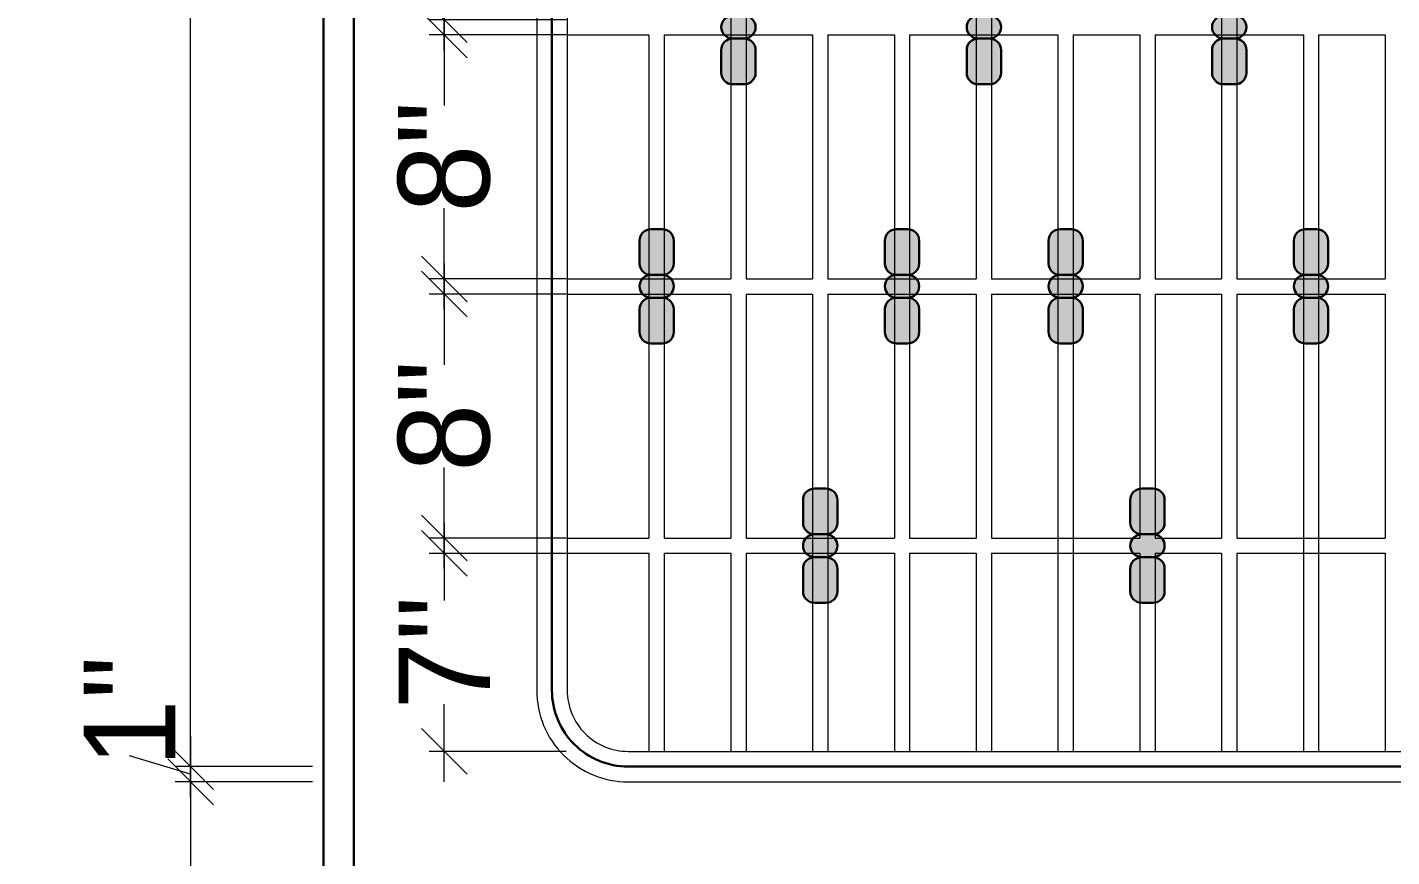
# Model space of a CAD drawing. Header units: millimetres. Extents: x 35877 to 3066687, y -650199 to -40525.
# Drawn here: x 147793.93 to 147838.66, y -180542.92 to -180515.72 of the extents above; entities that cross this region are included whole.
import ezdxf

# ---------------------------------------------------------------- set-up
doc = ezdxf.new("R2010")
doc.units = ezdxf.units.MM
doc.header["$MEASUREMENT"] = 0
doc.header["$PDMODE"] = 35
doc.linetypes.add('DASHED', pattern=[0.75, 0.5, -0.25])
doc.layers.get('Defpoints').update_dxf_attribs({"color": 220})
for name, color, linetype, lineweight in [('A8_FURNITURE', 32, 'Continuous', 30), ('Elevation 4.5', 206, 'Continuous', 5), ('FURNITURE', 32, 'Continuous', 9), ('furniture dimensions', 1, 'DASHED', 0), ('wall', 7, 'Continuous', 30)]:
    doc.layers.add(name, color=color, linetype=linetype, lineweight=lineweight)
doc.styles.add('century g', font='GOTHIC.TTF')
doc.dimstyles.new('Archana', dxfattribs={"dimtxt": 2, "dimasz": 0.75, "dimexe": 0.5, "dimexo": 0.5, "dimgap": 0, "dimtad": 0, "dimzin": 0, "dimdsep": 46, "dimlunit": 4, "dimtxsty": 'century g', "dimblk": 'OBLIQUE', "dimcen": 0, "dimdle": 1, "dimclrd": 256, "dimclre": 256, "dimclrt": 256, "dimadec": 0, "dimazin": 0, "dimtfac": 1, "dimtofl": 0, "dimtmove": 1, "dimatfit": 3, "dimfxl": 1, "dimfxlon": 1, "dimtolj": 1, "dimtzin": 0, "dimlwd": -1, "dimlwe": -1, "dimarcsym": 0})

# ---------------------------------------------------------------- blocks, each defined once
blk = doc.blocks.new('_Oblique')
at = {"layer": 'wall', "color": 0, "lineweight": -2}
blk.add_line((-0.5, -0.5), (0.5, 0.5), dxfattribs=at)
blk = doc.blocks.new('*D348')
at = {"layer": 'Defpoints', "color": 0, "linetype": 'Continuous', "lineweight": 0, "transparency": 16777216}
for p in [(147791.19, -180456.506), (147806.83, -180456.506), (147806.83, -180549.465)]:
    blk.add_point(p, dxfattribs=at)
at = {"layer": 'furniture dimensions', "color": 5, "linetype": 'Continuous', "transparency": 16777216}
for p, q in [((147791.19, -180455.506), (147791.19, -180499.117)), ((147795.19, -180456.506), (147790.69, -180456.506)), ((147791.19, -180550.465), (147791.19, -180506.853))]:
    blk.add_line(p, q, dxfattribs=at)
at = {"layer": 'furniture dimensions', "color": 5, "linetype": 'ByBlock', "transparency": 16777216}
blk.add_line((147795.19, -180549.465), (147790.69, -180549.465), dxfattribs=at)
at = {"layer": 'furniture dimensions', "color": 5, "linetype": 'Continuous', "transparency": 16777216, "xscale": 1.5, "yscale": 1.5, "zscale": 1.5}
for p, rotation in [((147791.19, -180456.506), 90), ((147791.19, -180549.465), 270)]:
    blk.add_blockref('_Oblique', p, dxfattribs=dict(at, rotation=rotation))
at = {"layer": 'furniture dimensions', "linetype": 'Continuous', "lineweight": 0, "transparency": 16777216, "insert": (147791.19, -180502.985), "char_height": 3, "attachment_point": 5, "rotation": 90, "style": 'century g'}
blk.add_mtext('\\A1;7\'-9"', dxfattribs=at)
blk = doc.blocks.new('*D350')
at = {"layer": 'Defpoints', "color": 0, "linetype": 'Continuous', "lineweight": 0, "transparency": 16777216}
for p in [(147813.63, -180465.971), (147799.281, -180539.965), (147813.846, -180539.965)]:
    blk.add_point(p, dxfattribs=at)
at = {"layer": 'furniture dimensions', "color": 5, "linetype": 'Continuous', "transparency": 16777216}
for p, q in [((147799.281, -180464.971), (147799.281, -180499.091)), ((147799.281, -180540.965), (147799.281, -180506.845)), ((147803.281, -180539.965), (147798.781, -180539.965))]:
    blk.add_line(p, q, dxfattribs=at)
at = {"layer": 'furniture dimensions', "color": 5, "linetype": 'ByBlock', "transparency": 16777216}
blk.add_line((147803.281, -180465.971), (147798.781, -180465.971), dxfattribs=at)
at = {"layer": 'furniture dimensions', "color": 5, "linetype": 'Continuous', "transparency": 16777216, "xscale": 1.5, "yscale": 1.5, "zscale": 1.5}
for p, rotation in [((147799.281, -180465.971), 90), ((147799.281, -180539.965), 270)]:
    blk.add_blockref('_Oblique', p, dxfattribs=dict(at, rotation=rotation))
at = {"layer": 'furniture dimensions', "linetype": 'Continuous', "lineweight": 0, "transparency": 16777216, "insert": (147799.281, -180502.968), "char_height": 3, "attachment_point": 5, "rotation": 90, "style": 'century g'}
blk.add_mtext('\\A1;6\'-2"', dxfattribs=at)
blk = doc.blocks.new('*D351')
at = {"layer": 'Defpoints', "color": 0, "linetype": 'Continuous', "lineweight": 0, "transparency": 16777216}
for p in [(147813.846, -180539.965), (147799.281, -180540.465), (147813.63, -180540.465)]:
    blk.add_point(p, dxfattribs=at)
at = {"layer": 'furniture dimensions', "color": 5, "linetype": 'Continuous', "transparency": 16777216}
for p, q in [((147799.281, -180538.965), (147799.281, -180541.465)), ((147799.281, -180540.215), (147797.281, -180539.615)), ((147803.281, -180540.465), (147798.781, -180540.465))]:
    blk.add_line(p, q, dxfattribs=at)
at = {"layer": 'furniture dimensions', "color": 5, "linetype": 'ByBlock', "transparency": 16777216}
blk.add_line((147803.281, -180539.965), (147798.781, -180539.965), dxfattribs=at)
at = {"layer": 'furniture dimensions', "color": 5, "linetype": 'Continuous', "transparency": 16777216, "xscale": 1.5, "yscale": 1.5, "zscale": 1.5}
for p, rotation in [((147799.281, -180539.965), 90), ((147799.281, -180540.465), 270)]:
    blk.add_blockref('_Oblique', p, dxfattribs=dict(at, rotation=rotation))
at = {"layer": 'furniture dimensions', "linetype": 'Continuous', "lineweight": 0, "transparency": 16777216, "insert": (147797.281, -180538.158), "char_height": 3, "attachment_point": 5, "rotation": 90, "style": 'century g'}
blk.add_mtext('\\A1;1"', dxfattribs=at)
blk = doc.blocks.new('*D352')
at = {"layer": 'Defpoints', "color": 0, "linetype": 'Continuous', "lineweight": 0, "transparency": 16777216}
for p in [(147813.63, -180540.465), (147799.281, -180549.465), (147812.557, -180549.465)]:
    blk.add_point(p, dxfattribs=at)
at = {"layer": 'furniture dimensions', "color": 5, "linetype": 'Continuous', "transparency": 16777216}
for p, q in [((147799.281, -180539.465), (147799.281, -180543.313)), ((147799.281, -180550.465), (147799.281, -180546.617)), ((147803.281, -180549.465), (147798.781, -180549.465))]:
    blk.add_line(p, q, dxfattribs=at)
at = {"layer": 'furniture dimensions', "color": 5, "linetype": 'ByBlock', "transparency": 16777216}
blk.add_line((147803.281, -180540.465), (147798.781, -180540.465), dxfattribs=at)
at = {"layer": 'furniture dimensions', "color": 5, "linetype": 'Continuous', "transparency": 16777216, "xscale": 1.5, "yscale": 1.5, "zscale": 1.5}
for p, rotation in [((147799.281, -180540.465), 90), ((147799.281, -180549.465), 270)]:
    blk.add_blockref('_Oblique', p, dxfattribs=dict(at, rotation=rotation))
at = {"layer": 'furniture dimensions', "linetype": 'Continuous', "lineweight": 0, "transparency": 16777216, "insert": (147799.281, -180544.965), "char_height": 3, "attachment_point": 5, "rotation": 90, "style": 'century g'}
blk.add_mtext('\\A1;9"', dxfattribs=at)
blk = doc.blocks.new('*D353')
at = {"layer": 'Defpoints', "color": 0, "linetype": 'Continuous', "lineweight": 0, "transparency": 16777216}
for p in [(147811.13, -180537.465), (147804.635, -180549.465), (147811.13, -180552.582)]:
    blk.add_point(p, dxfattribs=at)
at = {"layer": 'furniture dimensions', "color": 5, "linetype": 'Continuous', "transparency": 16777216}
for p, q in [((147811.13, -180548.582), (147811.13, -180553.082)), ((147803.635, -180552.582), (147806.269, -180552.582)), ((147812.13, -180552.582), (147809.495, -180552.582))]:
    blk.add_line(p, q, dxfattribs=at)
at = {"layer": 'furniture dimensions', "color": 5, "linetype": 'ByBlock', "transparency": 16777216}
blk.add_line((147804.635, -180549.965), (147804.635, -180553.082), dxfattribs=at)
at = {"layer": 'furniture dimensions', "color": 5, "linetype": 'Continuous', "transparency": 16777216, "xscale": 1.5, "yscale": 1.5, "zscale": 1.5, "rotation": 180}
blk.add_blockref('_Oblique', (147804.635, -180552.582), dxfattribs=at)
at = {"layer": 'furniture dimensions', "color": 5, "linetype": 'Continuous', "transparency": 16777216, "xscale": 1.5, "yscale": 1.5, "zscale": 1.5}
blk.add_blockref('_Oblique', (147811.13, -180552.582), dxfattribs=at)
at = {"layer": 'furniture dimensions', "linetype": 'Continuous', "lineweight": 0, "transparency": 16777216, "insert": (147807.882, -180552.582), "char_height": 3, "attachment_point": 5, "style": 'century g'}
blk.add_mtext('\\A1;6"', dxfattribs=at)
blk = doc.blocks.new('*D354')
at = {"layer": 'Defpoints', "color": 0, "linetype": 'Continuous', "lineweight": 0, "transparency": 16777216}
for p in [(147844.127, -180536.016), (147811.13, -180537.465), (147844.127, -180552.582)]:
    blk.add_point(p, dxfattribs=at)
at = {"layer": 'furniture dimensions', "color": 5, "linetype": 'ByBlock', "transparency": 16777216}
blk.add_line((147811.13, -180548.582), (147811.13, -180553.082), dxfattribs=at)
at = {"layer": 'furniture dimensions', "color": 5, "linetype": 'Continuous', "transparency": 16777216}
for p, q in [((147844.127, -180548.582), (147844.127, -180553.082)), ((147810.13, -180552.582), (147823.673, -180552.582)), ((147845.127, -180552.582), (147831.584, -180552.582))]:
    blk.add_line(p, q, dxfattribs=at)
at = {"layer": 'furniture dimensions', "color": 5, "linetype": 'Continuous', "transparency": 16777216, "xscale": 1.5, "yscale": 1.5, "zscale": 1.5, "rotation": 180}
blk.add_blockref('_Oblique', (147811.13, -180552.582), dxfattribs=at)
at = {"layer": 'furniture dimensions', "color": 5, "linetype": 'Continuous', "transparency": 16777216, "xscale": 1.5, "yscale": 1.5, "zscale": 1.5}
blk.add_blockref('_Oblique', (147844.127, -180552.582), dxfattribs=at)
at = {"layer": 'furniture dimensions', "linetype": 'Continuous', "lineweight": 0, "transparency": 16777216, "insert": (147827.628, -180552.582), "char_height": 3, "attachment_point": 5, "style": 'century g'}
blk.add_mtext('\\A1;2\'-9"', dxfattribs=at)
blk = doc.blocks.new('*D365')
at = {"layer": 'Defpoints', "color": 0, "linetype": 'Continuous', "lineweight": 0, "transparency": 16777216}
for p in [(147813.234, -180507.542), (147807.601, -180515.471), (147812.971, -180515.471)]:
    blk.add_point(p, dxfattribs=at)
at = {"layer": 'furniture dimensions', "color": 5, "linetype": 'Continuous', "transparency": 16777216}
for p, q in [((147807.601, -180506.542), (147807.601, -180509.823)), ((147807.601, -180516.471), (147807.601, -180513.19)), ((147811.601, -180515.471), (147807.101, -180515.471))]:
    blk.add_line(p, q, dxfattribs=at)
at = {"layer": 'furniture dimensions', "color": 5, "linetype": 'ByBlock', "transparency": 16777216}
blk.add_line((147811.601, -180507.542), (147807.101, -180507.542), dxfattribs=at)
at = {"layer": 'furniture dimensions', "color": 5, "linetype": 'Continuous', "transparency": 16777216, "xscale": 1.5, "yscale": 1.5, "zscale": 1.5}
for p, rotation in [((147807.601, -180507.542), 90), ((147807.601, -180515.471), 270)]:
    blk.add_blockref('_Oblique', p, dxfattribs=dict(at, rotation=rotation))
at = {"layer": 'furniture dimensions', "linetype": 'Continuous', "lineweight": 0, "transparency": 16777216, "insert": (147807.601, -180511.506), "char_height": 3, "attachment_point": 5, "rotation": 90, "style": 'century g'}
blk.add_mtext('\\A1;8"', dxfattribs=at)
blk = doc.blocks.new('*D366')
at = {"layer": 'Defpoints', "color": 0, "linetype": 'Continuous', "lineweight": 0, "transparency": 16777216}
for p in [(147812.971, -180515.971), (147807.601, -180523.971), (147812.971, -180523.971)]:
    blk.add_point(p, dxfattribs=at)
at = {"layer": 'furniture dimensions', "color": 5, "linetype": 'Continuous', "transparency": 16777216}
for p, q in [((147807.601, -180514.971), (147807.601, -180518.287)), ((147807.601, -180524.971), (147807.601, -180521.654)), ((147811.601, -180523.971), (147807.101, -180523.971))]:
    blk.add_line(p, q, dxfattribs=at)
at = {"layer": 'furniture dimensions', "color": 5, "linetype": 'ByBlock', "transparency": 16777216}
blk.add_line((147811.601, -180515.971), (147807.101, -180515.971), dxfattribs=at)
at = {"layer": 'furniture dimensions', "color": 5, "linetype": 'Continuous', "transparency": 16777216, "xscale": 1.5, "yscale": 1.5, "zscale": 1.5}
for p, rotation in [((147807.601, -180515.971), 90), ((147807.601, -180523.971), 270)]:
    blk.add_blockref('_Oblique', p, dxfattribs=dict(at, rotation=rotation))
at = {"layer": 'furniture dimensions', "linetype": 'Continuous', "lineweight": 0, "transparency": 16777216, "insert": (147807.601, -180519.971), "char_height": 3, "attachment_point": 5, "rotation": 90, "style": 'century g'}
blk.add_mtext('\\A1;8"', dxfattribs=at)
blk = doc.blocks.new('*D367')
at = {"layer": 'Defpoints', "color": 0, "linetype": 'Continuous', "lineweight": 0, "transparency": 16777216}
for p in [(147812.536, -180524.471), (147807.601, -180532.471), (147812.971, -180532.471)]:
    blk.add_point(p, dxfattribs=at)
at = {"layer": 'furniture dimensions', "color": 5, "linetype": 'Continuous', "transparency": 16777216}
for p, q in [((147807.601, -180523.471), (147807.601, -180526.787)), ((147807.601, -180533.471), (147807.601, -180530.154)), ((147811.601, -180532.471), (147807.101, -180532.471))]:
    blk.add_line(p, q, dxfattribs=at)
at = {"layer": 'furniture dimensions', "color": 5, "linetype": 'ByBlock', "transparency": 16777216}
blk.add_line((147811.601, -180524.471), (147807.101, -180524.471), dxfattribs=at)
at = {"layer": 'furniture dimensions', "color": 5, "linetype": 'Continuous', "transparency": 16777216, "xscale": 1.5, "yscale": 1.5, "zscale": 1.5}
for p, rotation in [((147807.601, -180524.471), 90), ((147807.601, -180532.471), 270)]:
    blk.add_blockref('_Oblique', p, dxfattribs=dict(at, rotation=rotation))
at = {"layer": 'furniture dimensions', "linetype": 'Continuous', "lineweight": 0, "transparency": 16777216, "insert": (147807.601, -180528.471), "char_height": 3, "attachment_point": 5, "rotation": 90, "style": 'century g'}
blk.add_mtext('\\A1;8"', dxfattribs=at)
blk = doc.blocks.new('*D368')
at = {"layer": 'Defpoints', "color": 0, "linetype": 'Continuous', "lineweight": 0, "transparency": 16777216}
for p in [(147813.43, -180532.974), (147807.601, -180539.465), (147814.028, -180539.465)]:
    blk.add_point(p, dxfattribs=at)
at = {"layer": 'furniture dimensions', "color": 5, "linetype": 'Continuous', "transparency": 16777216}
for p, q in [((147807.601, -180531.974), (147807.601, -180534.517)), ((147807.601, -180540.465), (147807.601, -180537.922)), ((147811.601, -180539.465), (147807.101, -180539.465))]:
    blk.add_line(p, q, dxfattribs=at)
at = {"layer": 'furniture dimensions', "color": 5, "linetype": 'ByBlock', "transparency": 16777216}
blk.add_line((147811.601, -180532.974), (147807.101, -180532.974), dxfattribs=at)
at = {"layer": 'furniture dimensions', "color": 5, "linetype": 'Continuous', "transparency": 16777216, "xscale": 1.5, "yscale": 1.5, "zscale": 1.5}
for p, rotation in [((147807.601, -180532.974), 90), ((147807.601, -180539.465), 270)]:
    blk.add_blockref('_Oblique', p, dxfattribs=dict(at, rotation=rotation))
at = {"layer": 'furniture dimensions', "linetype": 'Continuous', "lineweight": 0, "transparency": 16777216, "insert": (147807.601, -180536.219), "char_height": 3, "attachment_point": 5, "rotation": 90, "style": 'century g'}
blk.add_mtext("\\A1;7''", dxfattribs=at)

msp = doc.modelspace()

# ---------------------------------------------------------------- hatches: boundary and pattern name
at = {"layer": 'A8_FURNITURE', "lineweight": 0, "true_color": 0x939598, "transparency": 33554687}
h = msp.add_hatch(color=252, dxfattribs=at)
h.dxf.hatch_style = 1
edge = h.paths.add_edge_path()
edge.add_line((147817.057, -180517.59), (147817.432, -180517.59))
edge.add_arc((147817.432, -180517.215), 0.375, 270, 360)
edge.add_line((147817.807, -180517.215), (147817.807, -180516.465))
edge.add_arc((147817.432, -180516.465), 0.375, 360, 450)
edge.add_line((147817.432, -180516.09), (147817.057, -180516.09))
edge.add_arc((147817.057, -180516.465), 0.375, 90, 180)
edge.add_line((147816.682, -180516.465), (147816.682, -180517.215))
edge.add_arc((147817.057, -180517.215), 0.375, 180, 270)
edge = h.paths.add_edge_path()
edge.add_line((147817.057, -180516.09), (147817.432, -180516.09))
edge.add_arc((147817.432, -180515.715), 0.375, 270, 360)
edge.add_arc((147817.432, -180515.715), 0.375, 360, 450)
edge.add_line((147817.432, -180515.34), (147817.057, -180515.34))
edge.add_arc((147817.057, -180515.715), 0.375, 90, 180)
edge.add_arc((147817.057, -180515.715), 0.375, 180, 270)
edge = h.paths.add_edge_path()
edge.add_line((147817.057, -180515.34), (147817.432, -180515.34))
edge.add_arc((147817.432, -180514.965), 0.375, 270, 360)
edge.add_line((147817.807, -180514.965), (147817.807, -180514.215))
edge.add_arc((147817.432, -180514.215), 0.375, 360, 450)
edge.add_line((147817.432, -180513.84), (147817.057, -180513.84))
edge.add_arc((147817.057, -180514.215), 0.375, 90, 180)
edge.add_line((147816.682, -180514.215), (147816.682, -180514.965))
edge.add_arc((147817.057, -180514.965), 0.375, 180, 270)
h = msp.add_hatch(color=252, dxfattribs=at)
h.dxf.hatch_style = 1
edge = h.paths.add_edge_path()
edge.add_line((147825.104, -180517.59), (147825.479, -180517.59))
edge.add_arc((147825.479, -180517.215), 0.375, 270, 360)
edge.add_line((147825.854, -180517.215), (147825.854, -180516.465))
edge.add_arc((147825.479, -180516.465), 0.375, 360, 450)
edge.add_line((147825.479, -180516.09), (147825.104, -180516.09))
edge.add_arc((147825.104, -180516.465), 0.375, 90, 180)
edge.add_line((147824.729, -180516.465), (147824.729, -180517.215))
edge.add_arc((147825.104, -180517.215), 0.375, 180, 270)
edge = h.paths.add_edge_path()
edge.add_line((147825.104, -180516.09), (147825.479, -180516.09))
edge.add_arc((147825.479, -180515.715), 0.375, 270, 360)
edge.add_arc((147825.479, -180515.715), 0.375, 360, 450)
edge.add_line((147825.479, -180515.34), (147825.104, -180515.34))
edge.add_arc((147825.104, -180515.715), 0.375, 90, 180)
edge.add_arc((147825.104, -180515.715), 0.375, 180, 270)
edge = h.paths.add_edge_path()
edge.add_line((147825.104, -180515.34), (147825.479, -180515.34))
edge.add_arc((147825.479, -180514.965), 0.375, 270, 360)
edge.add_line((147825.854, -180514.965), (147825.854, -180514.215))
edge.add_arc((147825.479, -180514.215), 0.375, 360, 450)
edge.add_line((147825.479, -180513.84), (147825.104, -180513.84))
edge.add_arc((147825.104, -180514.215), 0.375, 90, 180)
edge.add_line((147824.729, -180514.215), (147824.729, -180514.965))
edge.add_arc((147825.104, -180514.965), 0.375, 180, 270)
h = msp.add_hatch(color=252, dxfattribs=at)
h.dxf.hatch_style = 1
edge = h.paths.add_edge_path()
edge.add_line((147833.15, -180517.59), (147833.525, -180517.59))
edge.add_arc((147833.525, -180517.215), 0.375, 270, 360)
edge.add_line((147833.9, -180517.215), (147833.9, -180516.465))
edge.add_arc((147833.525, -180516.465), 0.375, 360, 450)
edge.add_line((147833.525, -180516.09), (147833.15, -180516.09))
edge.add_arc((147833.15, -180516.465), 0.375, 90, 180)
edge.add_line((147832.775, -180516.465), (147832.775, -180517.215))
edge.add_arc((147833.15, -180517.215), 0.375, 180, 270)
edge = h.paths.add_edge_path()
edge.add_line((147833.15, -180516.09), (147833.525, -180516.09))
edge.add_arc((147833.525, -180515.715), 0.375, 270, 360)
edge.add_arc((147833.525, -180515.715), 0.375, 360, 450)
edge.add_line((147833.525, -180515.34), (147833.15, -180515.34))
edge.add_arc((147833.15, -180515.715), 0.375, 90, 180)
edge.add_arc((147833.15, -180515.715), 0.375, 180, 270)
edge = h.paths.add_edge_path()
edge.add_line((147833.15, -180515.34), (147833.525, -180515.34))
edge.add_arc((147833.525, -180514.965), 0.375, 270, 360)
edge.add_line((147833.9, -180514.965), (147833.9, -180514.215))
edge.add_arc((147833.525, -180514.215), 0.375, 360, 450)
edge.add_line((147833.525, -180513.84), (147833.15, -180513.84))
edge.add_arc((147833.15, -180514.215), 0.375, 90, 180)
edge.add_line((147832.775, -180514.215), (147832.775, -180514.965))
edge.add_arc((147833.15, -180514.965), 0.375, 180, 270)
h = msp.add_hatch(color=252, dxfattribs=at)
h.dxf.hatch_style = 1
edge = h.paths.add_edge_path()
edge.add_line((147814.375, -180526.09), (147814.75, -180526.09))
edge.add_arc((147814.75, -180525.715), 0.375, 270, 360)
edge.add_line((147815.125, -180525.715), (147815.125, -180524.965))
edge.add_arc((147814.75, -180524.965), 0.375, 360, 450)
edge.add_line((147814.75, -180524.59), (147814.375, -180524.59))
edge.add_arc((147814.375, -180524.965), 0.375, 90, 180)
edge.add_line((147814, -180524.965), (147814, -180525.715))
edge.add_arc((147814.375, -180525.715), 0.375, 180, 270)
edge = h.paths.add_edge_path()
edge.add_line((147814.375, -180524.59), (147814.75, -180524.59))
edge.add_arc((147814.75, -180524.215), 0.375, 270, 360)
edge.add_arc((147814.75, -180524.215), 0.375, 360, 450)
edge.add_line((147814.75, -180523.84), (147814.375, -180523.84))
edge.add_arc((147814.375, -180524.215), 0.375, 90, 180)
edge.add_arc((147814.375, -180524.215), 0.375, 180, 270)
edge = h.paths.add_edge_path()
edge.add_line((147814.375, -180523.84), (147814.75, -180523.84))
edge.add_arc((147814.75, -180523.465), 0.375, 270, 360)
edge.add_line((147815.125, -180523.465), (147815.125, -180522.715))
edge.add_arc((147814.75, -180522.715), 0.375, 360, 450)
edge.add_line((147814.75, -180522.34), (147814.375, -180522.34))
edge.add_arc((147814.375, -180522.715), 0.375, 90, 180)
edge.add_line((147814, -180522.715), (147814, -180523.465))
edge.add_arc((147814.375, -180523.465), 0.375, 180, 270)
h = msp.add_hatch(color=252, dxfattribs=at)
h.dxf.hatch_style = 1
edge = h.paths.add_edge_path()
edge.add_line((147822.422, -180526.09), (147822.797, -180526.09))
edge.add_arc((147822.797, -180525.715), 0.375, 270, 360)
edge.add_line((147823.172, -180525.715), (147823.172, -180524.965))
edge.add_arc((147822.797, -180524.965), 0.375, 360, 450)
edge.add_line((147822.797, -180524.59), (147822.422, -180524.59))
edge.add_arc((147822.422, -180524.965), 0.375, 90, 180)
edge.add_line((147822.047, -180524.965), (147822.047, -180525.715))
edge.add_arc((147822.422, -180525.715), 0.375, 180, 270)
edge = h.paths.add_edge_path()
edge.add_line((147822.422, -180524.59), (147822.797, -180524.59))
edge.add_arc((147822.797, -180524.215), 0.375, 270, 360)
edge.add_arc((147822.797, -180524.215), 0.375, 360, 450)
edge.add_line((147822.797, -180523.84), (147822.422, -180523.84))
edge.add_arc((147822.422, -180524.215), 0.375, 90, 180)
edge.add_arc((147822.422, -180524.215), 0.375, 180, 270)
edge = h.paths.add_edge_path()
edge.add_line((147822.422, -180523.84), (147822.797, -180523.84))
edge.add_arc((147822.797, -180523.465), 0.375, 270, 360)
edge.add_line((147823.172, -180523.465), (147823.172, -180522.715))
edge.add_arc((147822.797, -180522.715), 0.375, 360, 450)
edge.add_line((147822.797, -180522.34), (147822.422, -180522.34))
edge.add_arc((147822.422, -180522.715), 0.375, 90, 180)
edge.add_line((147822.047, -180522.715), (147822.047, -180523.465))
edge.add_arc((147822.422, -180523.465), 0.375, 180, 270)
h = msp.add_hatch(color=252, dxfattribs=at)
h.dxf.hatch_style = 1
edge = h.paths.add_edge_path()
edge.add_line((147827.786, -180526.09), (147828.161, -180526.09))
edge.add_arc((147828.161, -180525.715), 0.375, 270, 360)
edge.add_line((147828.536, -180525.715), (147828.536, -180524.965))
edge.add_arc((147828.161, -180524.965), 0.375, 360, 450)
edge.add_line((147828.161, -180524.59), (147827.786, -180524.59))
edge.add_arc((147827.786, -180524.965), 0.375, 90, 180)
edge.add_line((147827.411, -180524.965), (147827.411, -180525.715))
edge.add_arc((147827.786, -180525.715), 0.375, 180, 270)
edge = h.paths.add_edge_path()
edge.add_line((147827.786, -180524.59), (147828.161, -180524.59))
edge.add_arc((147828.161, -180524.215), 0.375, 270, 360)
edge.add_arc((147828.161, -180524.215), 0.375, 360, 450)
edge.add_line((147828.161, -180523.84), (147827.786, -180523.84))
edge.add_arc((147827.786, -180524.215), 0.375, 90, 180)
edge.add_arc((147827.786, -180524.215), 0.375, 180, 270)
edge = h.paths.add_edge_path()
edge.add_line((147827.786, -180523.84), (147828.161, -180523.84))
edge.add_arc((147828.161, -180523.465), 0.375, 270, 360)
edge.add_line((147828.536, -180523.465), (147828.536, -180522.715))
edge.add_arc((147828.161, -180522.715), 0.375, 360, 450)
edge.add_line((147828.161, -180522.34), (147827.786, -180522.34))
edge.add_arc((147827.786, -180522.715), 0.375, 90, 180)
edge.add_line((147827.411, -180522.715), (147827.411, -180523.465))
edge.add_arc((147827.786, -180523.465), 0.375, 180, 270)
h = msp.add_hatch(color=252, dxfattribs=at)
h.dxf.hatch_style = 1
edge = h.paths.add_edge_path()
edge.add_line((147835.832, -180526.09), (147836.207, -180526.09))
edge.add_arc((147836.207, -180525.715), 0.375, 270, 360)
edge.add_line((147836.582, -180525.715), (147836.582, -180524.965))
edge.add_arc((147836.207, -180524.965), 0.375, 360, 450)
edge.add_line((147836.207, -180524.59), (147835.832, -180524.59))
edge.add_arc((147835.832, -180524.965), 0.375, 90, 180)
edge.add_line((147835.457, -180524.965), (147835.457, -180525.715))
edge.add_arc((147835.832, -180525.715), 0.375, 180, 270)
edge = h.paths.add_edge_path()
edge.add_line((147835.832, -180524.59), (147836.207, -180524.59))
edge.add_arc((147836.207, -180524.215), 0.375, 270, 360)
edge.add_arc((147836.207, -180524.215), 0.375, 360, 450)
edge.add_line((147836.207, -180523.84), (147835.832, -180523.84))
edge.add_arc((147835.832, -180524.215), 0.375, 90, 180)
edge.add_arc((147835.832, -180524.215), 0.375, 180, 270)
edge = h.paths.add_edge_path()
edge.add_line((147835.832, -180523.84), (147836.207, -180523.84))
edge.add_arc((147836.207, -180523.465), 0.375, 270, 360)
edge.add_line((147836.582, -180523.465), (147836.582, -180522.715))
edge.add_arc((147836.207, -180522.715), 0.375, 360, 450)
edge.add_line((147836.207, -180522.34), (147835.832, -180522.34))
edge.add_arc((147835.832, -180522.715), 0.375, 90, 180)
edge.add_line((147835.457, -180522.715), (147835.457, -180523.465))
edge.add_arc((147835.832, -180523.465), 0.375, 180, 270)
h = msp.add_hatch(color=252, dxfattribs=at)
h.dxf.hatch_style = 1
edge = h.paths.add_edge_path()
edge.add_line((147819.739, -180530.846), (147820.114, -180530.846))
edge.add_arc((147820.114, -180531.221), 0.375, 0, 90, ccw=False)
edge.add_line((147820.489, -180531.221), (147820.489, -180531.971))
edge.add_arc((147820.114, -180531.971), 0.375, -90, 0, ccw=False)
edge.add_line((147820.114, -180532.346), (147819.739, -180532.346))
edge.add_arc((147819.739, -180531.971), 0.375, 180, 270, ccw=False)
edge.add_line((147819.364, -180531.971), (147819.364, -180531.221))
edge.add_arc((147819.739, -180531.221), 0.375, 90, 180, ccw=False)
edge = h.paths.add_edge_path()
edge.add_line((147819.739, -180532.346), (147820.114, -180532.346))
edge.add_arc((147820.114, -180532.721), 0.375, 0, 90, ccw=False)
edge.add_arc((147820.114, -180532.721), 0.375, -90, 0, ccw=False)
edge.add_line((147820.114, -180533.096), (147819.739, -180533.096))
edge.add_arc((147819.739, -180532.721), 0.375, 180, 270, ccw=False)
edge.add_arc((147819.739, -180532.721), 0.375, 90, 180, ccw=False)
edge = h.paths.add_edge_path()
edge.add_line((147819.739, -180533.096), (147820.114, -180533.096))
edge.add_arc((147820.114, -180533.471), 0.375, 0, 90, ccw=False)
edge.add_line((147820.489, -180533.471), (147820.489, -180534.221))
edge.add_arc((147820.114, -180534.221), 0.375, -90, 0, ccw=False)
edge.add_line((147820.114, -180534.596), (147819.739, -180534.596))
edge.add_arc((147819.739, -180534.221), 0.375, 180, 270, ccw=False)
edge.add_line((147819.364, -180534.221), (147819.364, -180533.471))
edge.add_arc((147819.739, -180533.471), 0.375, 90, 180, ccw=False)
h = msp.add_hatch(color=252, dxfattribs=at)
h.dxf.hatch_style = 1
edge = h.paths.add_edge_path()
edge.add_line((147830.468, -180530.846), (147830.843, -180530.846))
edge.add_arc((147830.843, -180531.221), 0.375, 0, 90, ccw=False)
edge.add_line((147831.218, -180531.221), (147831.218, -180531.971))
edge.add_arc((147830.843, -180531.971), 0.375, -90, 0, ccw=False)
edge.add_line((147830.843, -180532.346), (147830.468, -180532.346))
edge.add_arc((147830.468, -180531.971), 0.375, 180, 270, ccw=False)
edge.add_line((147830.093, -180531.971), (147830.093, -180531.221))
edge.add_arc((147830.468, -180531.221), 0.375, 90, 180, ccw=False)
edge = h.paths.add_edge_path()
edge.add_line((147830.468, -180532.346), (147830.843, -180532.346))
edge.add_arc((147830.843, -180532.721), 0.375, 0, 90, ccw=False)
edge.add_arc((147830.843, -180532.721), 0.375, -90, 0, ccw=False)
edge.add_line((147830.843, -180533.096), (147830.468, -180533.096))
edge.add_arc((147830.468, -180532.721), 0.375, 180, 270, ccw=False)
edge.add_arc((147830.468, -180532.721), 0.375, 90, 180, ccw=False)
edge = h.paths.add_edge_path()
edge.add_line((147830.468, -180533.096), (147830.843, -180533.096))
edge.add_arc((147830.843, -180533.471), 0.375, 0, 90, ccw=False)
edge.add_line((147831.218, -180533.471), (147831.218, -180534.221))
edge.add_arc((147830.843, -180534.221), 0.375, -90, 0, ccw=False)
edge.add_line((147830.843, -180534.596), (147830.468, -180534.596))
edge.add_arc((147830.468, -180534.221), 0.375, 180, 270, ccw=False)
edge.add_line((147830.093, -180534.221), (147830.093, -180533.471))
edge.add_arc((147830.468, -180533.471), 0.375, 90, 180, ccw=False)

# ---------------------------------------------------------------- linework, layer by layer
at = {"layer": 'A8_FURNITURE', "color": 18, "lineweight": 0, "true_color": 0x000000, "transparency": 33554687}
for p, q in [((147816.994, -180507.471), (147816.994, -180523.971)), ((147817.494, -180507.471), (147817.494, -180523.971)), ((147825.04, -180507.471), (147825.04, -180523.971)), ((147825.54, -180507.471), (147825.54, -180523.971)), ((147833.087, -180507.471), (147833.087, -180523.971)), ((147833.587, -180507.471), (147833.587, -180523.971)), ((147811.63, -180515.971), (147814.312, -180515.971)), ((147814.312, -180515.971), (147814.312, -180532.471)), ((147814.812, -180515.971), (147819.676, -180515.971)), ((147814.812, -180515.971), (147814.812, -180532.471)), ((147819.676, -180515.971), (147819.676, -180523.971)), ((147820.176, -180515.971), (147820.176, -180523.971)), ((147820.176, -180515.971), (147822.358, -180515.971)), ((147822.358, -180515.971), (147822.358, -180532.471)), ((147822.858, -180515.971), (147827.722, -180515.971)), ((147822.858, -180515.971), (147822.858, -180532.471)), ((147827.722, -180515.971), (147827.722, -180539.465)), ((147828.222, -180515.971), (147830.405, -180515.971)), ((147828.222, -180515.971), (147828.222, -180539.465)), ((147830.405, -180515.971), (147830.405, -180523.971)), ((147830.905, -180515.971), (147835.769, -180515.971)), ((147830.905, -180515.971), (147830.905, -180523.971)), ((147835.769, -180515.971), (147835.769, -180539.465)), ((147836.269, -180515.971), (147838.451, -180515.971)), ((147836.269, -180515.971), (147836.269, -180539.465)), ((147838.451, -180515.971), (147838.451, -180523.971)), ((147811.63, -180523.971), (147816.994, -180523.971)), ((147817.494, -180523.971), (147819.676, -180523.971)), ((147820.176, -180523.971), (147825.04, -180523.971)), ((147825.54, -180523.971), (147830.405, -180523.971)), ((147830.905, -180523.971), (147833.087, -180523.971)), ((147833.587, -180523.971), (147838.451, -180523.971)), ((147811.63, -180524.471), (147816.994, -180524.471)), ((147816.994, -180524.471), (147816.994, -180532.471)), ((147817.494, -180524.471), (147817.494, -180532.471)), ((147817.494, -180524.471), (147819.676, -180524.471)), ((147819.676, -180524.471), (147819.676, -180539.465)), ((147820.176, -180524.471), (147825.04, -180524.471)), ((147820.176, -180524.471), (147820.176, -180539.465)), ((147825.04, -180524.471), (147825.04, -180532.471)), ((147825.54, -180524.471), (147830.405, -180524.471)), ((147825.54, -180524.471), (147825.54, -180532.471)), ((147830.405, -180524.471), (147830.405, -180532.471)), ((147830.905, -180524.471), (147830.905, -180532.471)), ((147830.905, -180524.471), (147833.087, -180524.471)), ((147833.087, -180524.471), (147833.087, -180532.471)), ((147833.587, -180524.471), (147838.451, -180524.471)), ((147833.587, -180524.471), (147833.587, -180532.471)), ((147838.451, -180524.471), (147838.451, -180532.471)), ((147811.63, -180532.471), (147814.312, -180532.471)), ((147814.812, -180532.471), (147816.994, -180532.471)), ((147817.494, -180532.471), (147822.358, -180532.471)), ((147822.858, -180532.471), (147825.04, -180532.471)), ((147825.54, -180532.471), (147830.405, -180532.471)), ((147830.905, -180532.471), (147833.087, -180532.471)), ((147833.587, -180532.471), (147838.451, -180532.471)), ((147811.63, -180532.971), (147814.312, -180532.971)), ((147814.312, -180532.971), (147814.312, -180539.465)), ((147814.812, -180532.971), (147816.994, -180532.971)), ((147814.812, -180532.971), (147814.812, -180539.465)), ((147816.994, -180532.971), (147816.994, -180539.465)), ((147817.494, -180532.971), (147822.358, -180532.971)), ((147817.494, -180532.971), (147817.494, -180539.465)), ((147822.358, -180532.971), (147822.358, -180539.465)), ((147822.858, -180532.971), (147825.04, -180532.971)), ((147822.858, -180532.971), (147822.858, -180539.465)), ((147825.04, -180532.971), (147825.04, -180539.465)), ((147825.54, -180532.971), (147830.405, -180532.971)), ((147825.54, -180532.971), (147825.54, -180539.465)), ((147830.405, -180532.971), (147830.405, -180539.465)), ((147830.905, -180532.971), (147833.087, -180532.971)), ((147830.905, -180532.971), (147830.905, -180539.465)), ((147833.087, -180532.971), (147833.087, -180539.465)), ((147833.587, -180532.971), (147838.451, -180532.971)), ((147833.587, -180532.971), (147833.587, -180539.465)), ((147838.451, -180532.971), (147838.451, -180539.465))]:
    msp.add_line(p, q, dxfattribs=at)
msp.add_lwpolyline([(147843.627, -180495.366), (147843.627, -180468.471, 0.414214), (147841.627, -180466.471), (147813.63, -180466.471, 0.414214), (147811.63, -180468.471), (147811.63, -180537.465, 0.414214), (147813.63, -180539.465), (147841.627, -180539.465, 0.414214), (147843.627, -180537.465), (147843.627, -180534.566)], format="xyb", dxfattribs=at)
at = {"layer": 'A8_FURNITURE', "color": 18, "lineweight": 30, "true_color": 0x000000, "transparency": 33554687}
for points in [[(147817.057, -180516.09), (147817.432, -180516.09, 0.414214), (147817.807, -180515.715), (147817.807, -180515.715, 0.414214), (147817.432, -180515.34), (147817.057, -180515.34, 0.414214), (147816.682, -180515.715), (147816.682, -180515.715, 0.414214)], [(147825.104, -180516.09), (147825.479, -180516.09, 0.414214), (147825.854, -180515.715), (147825.854, -180515.715, 0.414214), (147825.479, -180515.34), (147825.104, -180515.34, 0.414214), (147824.729, -180515.715), (147824.729, -180515.715, 0.414214)], [(147833.15, -180516.09), (147833.525, -180516.09, 0.414214), (147833.9, -180515.715), (147833.9, -180515.715, 0.414214), (147833.525, -180515.34), (147833.15, -180515.34, 0.414214), (147832.775, -180515.715), (147832.775, -180515.715, 0.414214)], [(147817.057, -180517.59), (147817.432, -180517.59, 0.414214), (147817.807, -180517.215), (147817.807, -180516.465, 0.414214), (147817.432, -180516.09), (147817.057, -180516.09, 0.414214), (147816.682, -180516.465), (147816.682, -180517.215, 0.414214)], [(147825.104, -180517.59), (147825.479, -180517.59, 0.414214), (147825.854, -180517.215), (147825.854, -180516.465, 0.414214), (147825.479, -180516.09), (147825.104, -180516.09, 0.414214), (147824.729, -180516.465), (147824.729, -180517.215, 0.414214)], [(147833.15, -180517.59), (147833.525, -180517.59, 0.414214), (147833.9, -180517.215), (147833.9, -180516.465, 0.414214), (147833.525, -180516.09), (147833.15, -180516.09, 0.414214), (147832.775, -180516.465), (147832.775, -180517.215, 0.414214)], [(147814.375, -180523.84), (147814.75, -180523.84, 0.414214), (147815.125, -180523.465), (147815.125, -180522.715, 0.414214), (147814.75, -180522.34), (147814.375, -180522.34, 0.414214), (147814, -180522.715), (147814, -180523.465, 0.414214)], [(147822.422, -180523.84), (147822.797, -180523.84, 0.414214), (147823.172, -180523.465), (147823.172, -180522.715, 0.414214), (147822.797, -180522.34), (147822.422, -180522.34, 0.414214), (147822.047, -180522.715), (147822.047, -180523.465, 0.414214)], [(147827.786, -180523.84), (147828.161, -180523.84, 0.414214), (147828.536, -180523.465), (147828.536, -180522.715, 0.414214), (147828.161, -180522.34), (147827.786, -180522.34, 0.414214), (147827.411, -180522.715), (147827.411, -180523.465, 0.414214)], [(147835.832, -180523.84), (147836.207, -180523.84, 0.414214), (147836.582, -180523.465), (147836.582, -180522.715, 0.414214), (147836.207, -180522.34), (147835.832, -180522.34, 0.414214), (147835.457, -180522.715), (147835.457, -180523.465, 0.414214)], [(147814.375, -180524.59), (147814.75, -180524.59, 0.414214), (147815.125, -180524.215), (147815.125, -180524.215, 0.414214), (147814.75, -180523.84), (147814.375, -180523.84, 0.414214), (147814, -180524.215), (147814, -180524.215, 0.414214)], [(147822.422, -180524.59), (147822.797, -180524.59, 0.414214), (147823.172, -180524.215), (147823.172, -180524.215, 0.414214), (147822.797, -180523.84), (147822.422, -180523.84, 0.414214), (147822.047, -180524.215), (147822.047, -180524.215, 0.414214)], [(147827.786, -180524.59), (147828.161, -180524.59, 0.414214), (147828.536, -180524.215), (147828.536, -180524.215, 0.414214), (147828.161, -180523.84), (147827.786, -180523.84, 0.414214), (147827.411, -180524.215), (147827.411, -180524.215, 0.414214)], [(147835.832, -180524.59), (147836.207, -180524.59, 0.414214), (147836.582, -180524.215), (147836.582, -180524.215, 0.414214), (147836.207, -180523.84), (147835.832, -180523.84, 0.414214), (147835.457, -180524.215), (147835.457, -180524.215, 0.414214)], [(147814.375, -180526.09), (147814.75, -180526.09, 0.414214), (147815.125, -180525.715), (147815.125, -180524.965, 0.414214), (147814.75, -180524.59), (147814.375, -180524.59, 0.414214), (147814, -180524.965), (147814, -180525.715, 0.414214)], [(147822.422, -180526.09), (147822.797, -180526.09, 0.414214), (147823.172, -180525.715), (147823.172, -180524.965, 0.414214), (147822.797, -180524.59), (147822.422, -180524.59, 0.414214), (147822.047, -180524.965), (147822.047, -180525.715, 0.414214)], [(147827.786, -180526.09), (147828.161, -180526.09, 0.414214), (147828.536, -180525.715), (147828.536, -180524.965, 0.414214), (147828.161, -180524.59), (147827.786, -180524.59, 0.414214), (147827.411, -180524.965), (147827.411, -180525.715, 0.414214)], [(147835.832, -180526.09), (147836.207, -180526.09, 0.414214), (147836.582, -180525.715), (147836.582, -180524.965, 0.414214), (147836.207, -180524.59), (147835.832, -180524.59, 0.414214), (147835.457, -180524.965), (147835.457, -180525.715, 0.414214)], [(147819.739, -180530.846), (147820.114, -180530.846, -0.414214), (147820.489, -180531.221), (147820.489, -180531.971, -0.414214), (147820.114, -180532.346), (147819.739, -180532.346, -0.414214), (147819.364, -180531.971), (147819.364, -180531.221, -0.414214)], [(147830.468, -180530.846), (147830.843, -180530.846, -0.414214), (147831.218, -180531.221), (147831.218, -180531.971, -0.414214), (147830.843, -180532.346), (147830.468, -180532.346, -0.414214), (147830.093, -180531.971), (147830.093, -180531.221, -0.414214)], [(147819.739, -180532.346), (147820.114, -180532.346, -0.414214), (147820.489, -180532.721), (147820.489, -180532.721, -0.414214), (147820.114, -180533.096), (147819.739, -180533.096, -0.414214), (147819.364, -180532.721), (147819.364, -180532.721, -0.414214)], [(147830.468, -180532.346), (147830.843, -180532.346, -0.414214), (147831.218, -180532.721), (147831.218, -180532.721, -0.414214), (147830.843, -180533.096), (147830.468, -180533.096, -0.414214), (147830.093, -180532.721), (147830.093, -180532.721, -0.414214)], [(147819.739, -180533.096), (147820.114, -180533.096, -0.414214), (147820.489, -180533.471), (147820.489, -180534.221, -0.414214), (147820.114, -180534.596), (147819.739, -180534.596, -0.414214), (147819.364, -180534.221), (147819.364, -180533.471, -0.414214)], [(147830.468, -180533.096), (147830.843, -180533.096, -0.414214), (147831.218, -180533.471), (147831.218, -180534.221, -0.414214), (147830.843, -180534.596), (147830.468, -180534.596, -0.414214), (147830.093, -180534.221), (147830.093, -180533.471, -0.414214)]]:
    msp.add_lwpolyline(points, format="xyb", close=True, dxfattribs=at)
at = {"layer": 'Elevation 4.5', "color": 18, "lineweight": 30, "true_color": 0x000000, "transparency": 33554687}
msp.add_lwpolyline([(147851.619, -180456.506), (147803.627, -180456.506), (147803.635, -180549.465), (147851.627, -180549.465)], close=True, dxfattribs=at)
at = {"layer": 'FURNITURE', "lineweight": 30, "transparency": 33554687}
msp.add_lwpolyline([(147850.627, -180549.465), (147850.619, -180457.506), (147804.627, -180457.506), (147804.635, -180549.465)], dxfattribs=at)
at = {"layer": 'FURNITURE', "lineweight": 9, "transparency": 33554687}
msp.add_lwpolyline([(147844.627, -180495.366), (147844.627, -180468.471, 0.414214), (147841.627, -180465.471), (147813.63, -180465.471, 0.414214), (147810.63, -180468.471), (147810.63, -180537.465, 0.414214), (147813.63, -180540.465), (147841.627, -180540.465, 0.414214), (147844.627, -180537.465), (147844.627, -180534.566)], format="xyb", dxfattribs=at)
at = {"layer": 'FURNITURE', "lineweight": 30, "transparency": 33554687}
msp.add_lwpolyline([(147844.127, -180495.366), (147844.127, -180468.471, 0.414214), (147841.627, -180465.971), (147813.63, -180465.971, 0.414214), (147811.13, -180468.471), (147811.13, -180537.465, 0.414214), (147813.63, -180539.965), (147841.627, -180539.965, 0.414214), (147844.127, -180537.465), (147844.127, -180534.566)], format="xyb", dxfattribs=at)

# ---------------------------------------------------------------- dimensions: what is measured, and where the dimension line sits
at = {"layer": 'furniture dimensions', "color": 5, "linetype": 'Continuous', "lineweight": 0, "transparency": 33554687}
for base, p1, p2, picture, middle in [((147791.19, -180456.506), (147806.83, -180549.465), (147806.83, -180456.506), '*D348', (147791.19, -180502.985)), ((147799.281, -180539.965), (147813.63, -180465.971), (147813.846, -180539.965), '*D350', (147799.281, -180502.968)), ((147807.601, -180515.471), (147813.234, -180507.542), (147812.971, -180515.471), '*D365', (147807.601, -180511.506)), ((147807.601, -180523.971), (147812.971, -180515.971), (147812.971, -180523.971), '*D366', (147807.601, -180519.971)), ((147807.601, -180532.471), (147812.536, -180524.471), (147812.971, -180532.471), '*D367', (147807.601, -180528.471)), ((147799.281199032, -180540.464834361), (147813.845876096, -180539.96483436), (147813.629536145, -180540.46483436), '*D351', (147797.281199032, -180539.61483436)), ((147799.281, -180549.465), (147813.63, -180540.465), (147812.557, -180549.465), '*D352', (147799.281, -180544.965))]:
    dim = msp.add_linear_dim(base=base, p1=p1, p2=p2, angle=90, dimstyle='Archana', override={"dimtxt": 3, "dimasz": 1.5, "dimdec": 0, "dimclrd": 5, "dimclre": 5, "dimfxl": 4}, dxfattribs=at)
    dim.commit()
    dim.dimension.update_dxf_attribs({"geometry": picture, "text_midpoint": middle})
dim = msp.add_linear_dim(base=(147807.601, -180539.465), p1=(147813.43, -180532.974), p2=(147814.028, -180539.465), angle=90, text="7''", dimstyle='Archana', override={"dimtxt": 3, "dimasz": 1.5, "dimdec": 0, "dimclrd": 5, "dimclre": 5, "dimfxl": 4}, dxfattribs=at)
dim.commit()
dim.dimension.update_dxf_attribs({"geometry": '*D368', "text_midpoint": (147807.601, -180536.219)})
for base, p1, p2, picture, middle in [((147844.127, -180552.582), (147811.13, -180537.465), (147844.127, -180536.016), '*D354', (147827.628, -180552.582)), ((147811.13, -180552.582), (147804.635, -180549.465), (147811.13, -180537.465), '*D353', (147807.882, -180552.582))]:
    dim = msp.add_linear_dim(base=base, p1=p1, p2=p2, dimstyle='Archana', override={"dimtxt": 3, "dimasz": 1.5, "dimdec": 0, "dimclrd": 5, "dimclre": 5, "dimfxl": 4}, dxfattribs=at)
    dim.commit()
    dim.dimension.update_dxf_attribs({"geometry": picture, "text_midpoint": middle})

doc.saveas('drawing.dxf')
